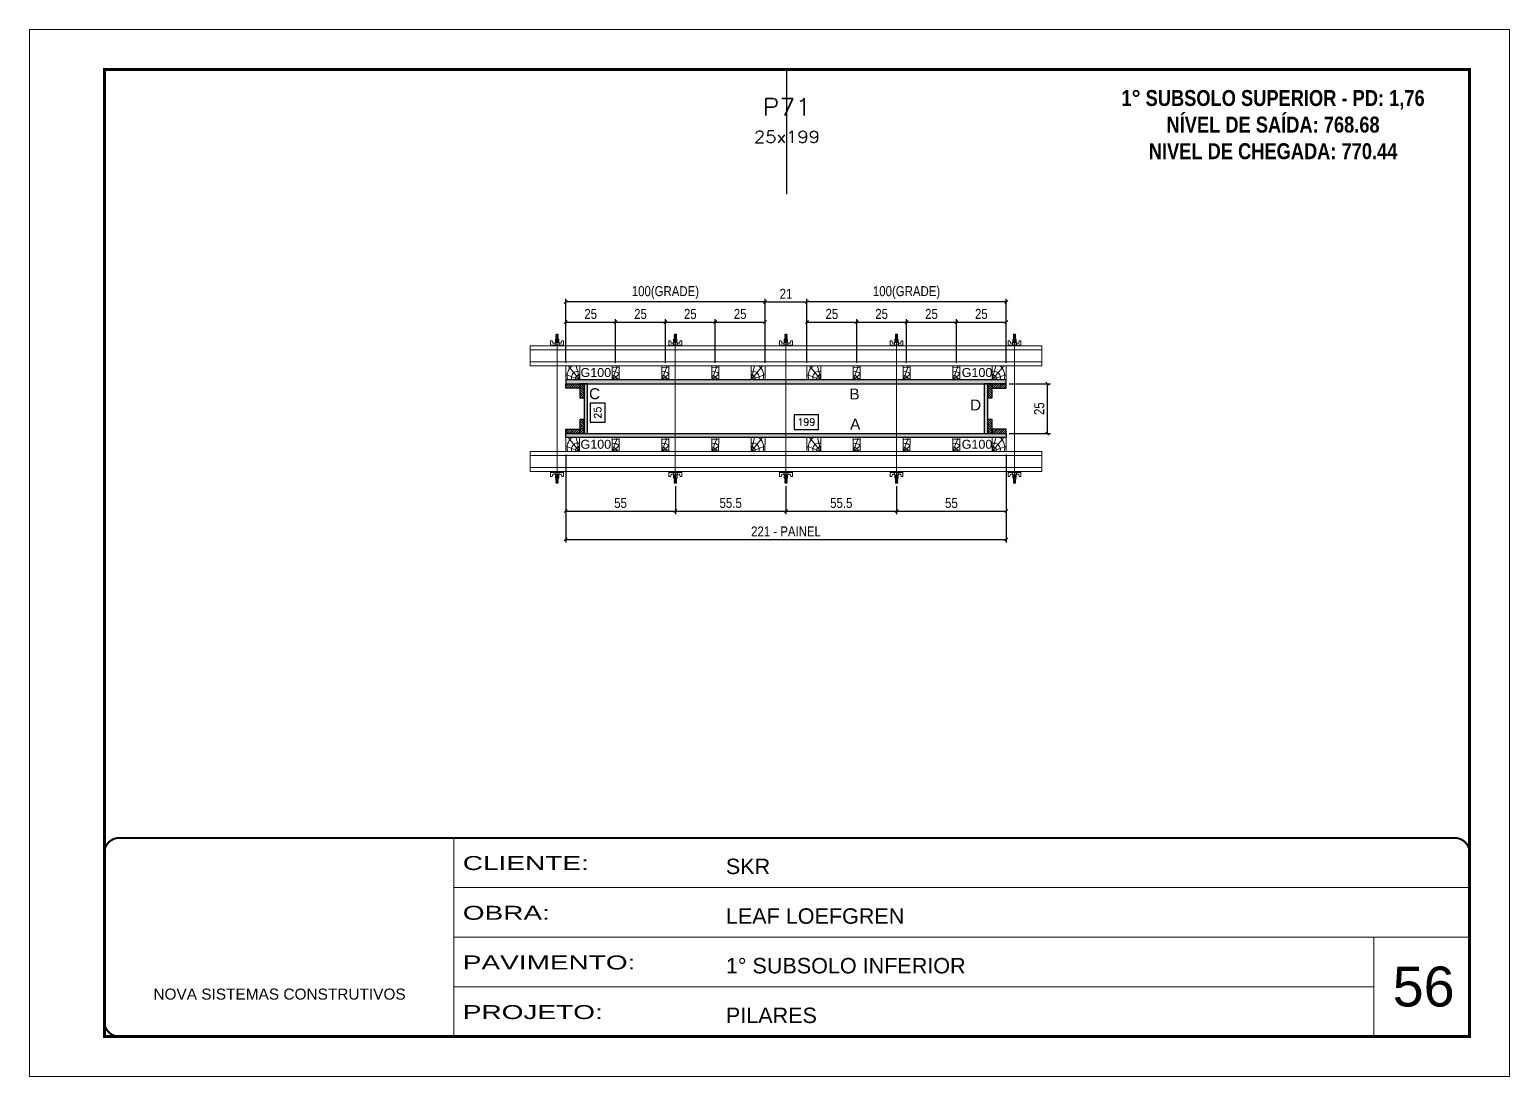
# Model space of a CAD drawing. Extents: x 14400 to 27878, y -21631 to 6985.
# Drawn here: x 19168 to 20653, y -8997 to -7947 of the extents above; entities that cross this region are included whole.
import ezdxf
from ezdxf.enums import TextEntityAlignment as Align

# ---------------------------------------------------------------- set-up
doc = ezdxf.new("R2010")
doc.units = 0
for name, pattern in [('CONTINUO', [0]), ('DASHED', [0.75, 0.5, -0.25]), ('HIDDEN', [0.375, 0.25, -0.125])]:
    doc.linetypes.add(name, pattern=pattern)
for name, color, linetype, lineweight in [('CARIMBO', 255, 'Continuous', 9), ('Folhas', 255, 'Continuous', 9), ('Hachura', 251, 'Continuous', 9), ('Madeira', 126, 'Continuous', 18), ('Perfil Metálico', 224, 'Continuous', 18), ('SARRAFO DE PRESSAO', 251, 'DASHED', 9), ('Texto Seção', 7, 'Continuous', 15)]:
    doc.layers.add(name, color=color, linetype=linetype, lineweight=lineweight)
for name, color, linetype in [('CHAPA', 1, 'Continuous'), ('COTA', 241, 'Continuous'), ('NOMENCLATURA', 7, 'Continuous'), ('SARRAFO', 251, 'Continuous'), ('Texto de Titulo', 7, 'Continuous'), ('Texto Qtd Sarr', 242, 'Continuous'), ('TEXTO_GERAL', 7, 'Continuous')]:
    doc.layers.add(name, color=color, linetype=linetype)
doc.styles.add('ARIAL', font='arial.ttf')
doc.styles.add('COTA TECNICA 2X', font='techl___.ttf', dxfattribs={"height": 10})
doc.styles.add('ROMANC', font='techb___.ttf', dxfattribs={"height": 2.5})
doc.styles.add('ROMANS', font='romans.shx')
doc.styles.add('SANSSERIF', font='sas_____.pfb')
doc.styles.add('Tecnologia', font='')
doc.styles.get('Tecnologia').set_extended_font_data('Forgotten Futurist')
doc.dimstyles.new('SECAO PILAR', dxfattribs={"dimtxt": 10, "dimasz": 3, "dimexe": 3, "dimexo": 3, "dimgap": 3, "dimtad": 1, "dimdec": 1, "dimlfac": 0.5, "dimzin": 12, "dimdsep": 46, "dimtxsty": 'COTA TECNICA 2X', "dimblk1": 'OBLIQUE', "dimblk2": 'OBLIQUE', "dimsah": 1, "dimcen": 0.9, "dimclrd": 256, "dimclre": 256, "dimclrt": 256, "dimadec": 1, "dimazin": 3, "dimtfac": 1, "dimtdec": 1, "dimtmove": 0, "dimatfit": 3, "dimfxl": 1, "dimtolj": 1, "dimtzin": 12, "dimarcsym": 0})
doc.dimstyles.new('SECÇÃO 2', dxfattribs={"dimtxt": 7, "dimasz": 6, "dimexe": 0.18, "dimexo": 2, "dimgap": -4, "dimtad": 3, "dimdec": 1, "dimlfac": 0.5, "dimzin": 12, "dimdsep": 46, "dimtxsty": 'ROMANS', "dimblk": 'ARCHTICK', "dimcen": 0.09, "dimse1": 1, "dimse2": 1, "dimsd1": 1, "dimsd2": 1, "dimclrd": 180, "dimclre": 5, "dimclrt": 1, "dimadec": 0, "dimazin": 3, "dimtfac": 1, "dimtdec": 1, "dimtofl": 0, "dimtmove": 0, "dimatfit": 3, "dimldrblk": 'ARCHTICK', "dimfxl": 1, "dimtolj": 1, "dimtzin": 0, "dimarcsym": 0})

# ---------------------------------------------------------------- blocks, each defined once
blk = doc.blocks.new('9999999999')
at = {"color": 30, "linetype": 'CONTINUO'}
for p, q in [((98564.6, 34230.2), (98564.6, 34429.4)), ((98564.6, 34379.6), (99584, 34379.6)), ((98564.6, 34329.8), (99488, 34329.8)), ((99584, 34329.8), (99488, 34329.8)), ((99488, 34329.8), (99488, 34230.2)), ((98564.6, 34280), (99488, 34280))]:
    blk.add_line(p, q, dxfattribs=at)
at = {"color": 30, "linetype": 'CONTINUO', "const_width": 2}
blk.add_lwpolyline([(99584, 34230.2), (99584, 34414.4, 0.414214), (99569, 34429.4), (98229, 34429.4, 0.414214), (98214, 34414.4), (98214, 34245.2, 0.414214), (98229, 34230.2), (99584, 34230.2)], format="xyb", dxfattribs=at)
at = {"layer": 'Folhas'}
blk.add_lwpolyline([(98139, 34190.2), (99624, 34190.2), (99624, 35240.2), (98139, 35240.2)], close=True, dxfattribs=at)
at = {"layer": 'Folhas', "color": 30, "const_width": 3}
blk.add_lwpolyline([(98214, 34230.2), (99584, 34230.2), (99584, 35200.2), (98214, 35200.2)], close=True, dxfattribs=at)
at = {"color": 7, "linetype": 'Continuous', "ltscale": 5, "style": 'ARIAL'}
for s, height, p in [('SKR', 15.48, (98837.7, 34393.1)), ('LEAF LOEFGREN', 15.483, (98837.7, 34343.3)), ('1° SUBSOLO INFERIOR', 15.483, (98837.7, 34293.5)), ('NOVA SISTEMAS CONSTRUTIVOS', 11.059, (98263.2, 34267.2)), ('PILARES', 15.48, (98837.7, 34243.7))]:
    blk.add_text(s, height=height, dxfattribs=at).set_placement(p)
at = {"layer": 'Folhas', "color": 7, "style": 'Tecnologia', "width": 1.5}
for s, p in [('CLIENTE:', (98573.7, 34397.2)), ('OBRA:', (98573.7, 34347.3)), ('PAVIMENTO:', (98573.7, 34297.5)), ('PROJETO:', (98573.7, 34247.7))]:
    blk.add_text(s, height=14, dxfattribs=at).set_placement(p)
blk = doc.blocks.new('*D1739')
at = {"layer": 'COTA', "color": 180, "lineweight": -2, "transparency": 16777216}
for p, q in [((19745.9, -8321.3), (19730.9, -8321.3)), ((19730.9, -8321.3), (19730.9, -8340.6)), ((19745.9, -8340.6), (19745.9, -8321.3)), ((19730.9, -8340.6), (19745.9, -8340.6))]:
    blk.add_line(p, q, dxfattribs=at)
at = {"layer": 'Defpoints', "color": 0, "transparency": 16777216}
for p in [(19745.8, -8302), (19745.8, -8352), (19749.9, -8352)]:
    blk.add_point(p, dxfattribs=at)
at = {"layer": 'COTA', "color": 1, "transparency": 16777216, "insert": (19738.4, -8330.9), "char_height": 7, "attachment_point": 5, "rotation": 90, "style": 'ROMANS'}
blk.add_mtext('\\A1;25', dxfattribs=at)
blk = doc.blocks.new('_ArchTick')
at = {"color": 0, "linetype": 'ByBlock', "const_width": 0.15}
blk.add_lwpolyline([(-0.5, -0.5), (0.5, 0.5)], dxfattribs=at)
blk = doc.blocks.new('*D1740')
at = {"layer": 'COTA', "color": 180, "lineweight": -2, "transparency": 16777216}
for p, q in [((19960.3, -8333), (19935.6, -8333)), ((19935.6, -8333), (19935.6, -8348)), ((19960.3, -8348), (19960.3, -8333)), ((19935.6, -8348), (19960.3, -8348))]:
    blk.add_line(p, q, dxfattribs=at)
at = {"layer": 'Defpoints', "color": 0, "transparency": 16777216}
for p in [(19728.5, -8352), (20126.5, -8352), (20126.5, -8352)]:
    blk.add_point(p, dxfattribs=at)
at = {"layer": 'COTA', "color": 1, "transparency": 16777216, "insert": (19948, -8340.5), "char_height": 7, "attachment_point": 5, "style": 'ROMANS'}
blk.add_mtext('\\A1;199', dxfattribs=at)
blk = doc.blocks.new('_Oblique')
at = {"color": 0, "linetype": 'ByBlock', "lineweight": -2}
blk.add_line((-0.5, -0.5), (0.5, 0.5), dxfattribs=at)
blk = doc.blocks.new('*D1741')
at = {"layer": 'COTA', "lineweight": -2, "transparency": 16777216}
for p, q in [((19706.5, -8373), (19706.5, -8461.2)), ((20148.5, -8373), (20148.5, -8461.2)), ((19706.5, -8458.2), (20148.5, -8458.2))]:
    blk.add_line(p, q, dxfattribs=at)
at = {"layer": 'Defpoints', "color": 0, "transparency": 16777216}
for p in [(19706.5, -8370), (20148.5, -8370), (20148.5, -8458.2)]:
    blk.add_point(p, dxfattribs=at)
at = {"layer": 'COTA', "lineweight": -2, "transparency": 16777216, "xscale": 3, "yscale": 3, "zscale": 3, "rotation": 180}
blk.add_blockref('_Oblique', (19706.5, -8458.2), dxfattribs=at)
at = {"layer": 'COTA', "lineweight": -2, "transparency": 16777216, "xscale": 3, "yscale": 3, "zscale": 3}
blk.add_blockref('_Oblique', (20148.5, -8458.2), dxfattribs=at)
at = {"layer": 'COTA', "transparency": 16777216, "insert": (19927.5, -8450.1), "char_height": 10, "attachment_point": 5, "style": 'COTA TECNICA 2X'}
blk.add_mtext('\\A1;221 - PAINEL', dxfattribs=at)
blk = doc.blocks.new('*D1742')
at = {"layer": 'COTA', "lineweight": -2, "transparency": 16777216}
for p, q in [((19706.5, -8373), (19706.5, -8432.7)), ((19816.5, -8404.8), (19816.5, -8432.7)), ((19706.5, -8429.7), (19816.5, -8429.7))]:
    blk.add_line(p, q, dxfattribs=at)
at = {"layer": 'Defpoints', "color": 0, "transparency": 16777216}
for p in [(19706.5, -8370), (19816.5, -8401.8), (19816.5, -8429.7)]:
    blk.add_point(p, dxfattribs=at)
at = {"layer": 'COTA', "lineweight": -2, "transparency": 16777216, "xscale": 3, "yscale": 3, "zscale": 3, "rotation": 180}
blk.add_blockref('_Oblique', (19706.5, -8429.7), dxfattribs=at)
at = {"layer": 'COTA', "lineweight": -2, "transparency": 16777216, "xscale": 3, "yscale": 3, "zscale": 3}
blk.add_blockref('_Oblique', (19816.5, -8429.7), dxfattribs=at)
at = {"layer": 'COTA', "transparency": 16777216, "insert": (19761.5, -8421.6), "char_height": 10, "attachment_point": 5, "style": 'COTA TECNICA 2X'}
blk.add_mtext('\\A1;55', dxfattribs=at)
blk = doc.blocks.new('*D1743')
at = {"layer": 'COTA', "lineweight": -2, "transparency": 16777216}
for p, q in [((20148.5, -8373), (20148.5, -8432.7)), ((20038.5, -8404.8), (20038.5, -8432.7)), ((20038.5, -8429.7), (20148.5, -8429.7))]:
    blk.add_line(p, q, dxfattribs=at)
at = {"layer": 'Defpoints', "color": 0, "transparency": 16777216}
for p in [(20148.5, -8370), (20038.5, -8401.8), (20148.5, -8429.7)]:
    blk.add_point(p, dxfattribs=at)
at = {"layer": 'COTA', "lineweight": -2, "transparency": 16777216, "xscale": 3, "yscale": 3, "zscale": 3, "rotation": 180}
blk.add_blockref('_Oblique', (20038.5, -8429.7), dxfattribs=at)
at = {"layer": 'COTA', "lineweight": -2, "transparency": 16777216, "xscale": 3, "yscale": 3, "zscale": 3}
blk.add_blockref('_Oblique', (20148.5, -8429.7), dxfattribs=at)
at = {"layer": 'COTA', "transparency": 16777216, "insert": (20093.5, -8421.6), "char_height": 10, "attachment_point": 5, "style": 'COTA TECNICA 2X'}
blk.add_mtext('\\A1;55', dxfattribs=at)
blk = doc.blocks.new('C')
at = {"layer": 'Hachura', "color": 0}
for p, q in [((0, 3.22), (0, -3.22)), ((0.45, 3.22), (0, 3.22)), ((0.46, 3.16), (0, 3.16)), ((0.46, 3.05), (0, 3.05)), ((0.46, 2.88), (0, 2.88)), ((0, 2.75), (0, -1.16)), ((0.46, 2.65), (0, 2.65)), ((0.46, 2.23), (0, 2.23)), ((0.46, 1.51), (0, 1.51)), ((0.39, 0.49), (0.17, 0.49)), ((0.45, -3.23), (0.45, 3.22)), ((0.45, 3.22), (2.58, 3.22)), ((1.74, 0.97), (0.45, 0.97)), ((1.45, 0.1), (0.45, 0.1)), ((1.35, 1.94), (1.35, 0.96)), ((2.58, 2.39), (1.47, 2.09)), ((1.74, -0.97), (1.74, 0.97)), ((1.74, 0.97), (1.74, 0.84)), ((1.74, 0.97), (1.74, 0.84)), ((1.74, 0.84), (3.35, 0.84)), ((3.35, 0.45), (1.74, 0.45)), ((2.58, 3.22), (2.58, 2.39)), ((3.32, 0.84), (3.32, -0.84)), ((3.35, 0.84), (3.35, -0.84)), ((3.68, 0.45), (3.35, 0.45)), ((3.84, -0.52), (3.35, 0.45)), ((3.35, 0.06), (3.67, -0.57)), ((3.68, 0.45), (4.16, -0.52)), ((3.72, 0.5), (4.25, -0.57)), ((4.37, -0.55), (3.83, 0.53)), ((4.15, 0.45), (3.93, 0.45)), ((4.42, -0.52), (3.93, 0.45)), ((4.15, 0.45), (4.26, 0.45)), ((4.26, 0.45), (4.74, -0.52)), ((4.3, 0.5), (4.83, -0.57)), ((4.95, -0.55), (4.41, 0.53)), ((4.51, 0.45), (4.84, 0.45)), ((5, -0.52), (4.51, 0.45)), ((4.84, 0.45), (5.32, -0.52)), ((4.88, 0.5), (5.41, -0.57)), ((5.53, -0.55), (4.99, 0.53)), ((5.58, -0.52), (5.09, 0.45)), ((5.42, 0.45), (5.09, 0.45)), ((5.58, -0.52), (5.09, 0.45)), ((5.42, 0.45), (5.74, -0.19)), ((5.46, 0.5), (5.74, -0.07)), ((5.74, 0.19), (5.57, 0.53)), ((5.74, 0.32), (5.68, 0.45)), ((5.68, 0.45), (5.74, 0.45)), ((5.74, 0.45), (5.9, 0.29)), ((5.74, 0.45), (5.74, -0.52)), ((5.9, -0.36), (5.9, 0.29)), ((0.45, 0), (0, 0)), ((0.46, -1.52), (0, -1.52)), ((0.46, -2.23), (0, -2.23)), ((0.46, -2.65), (0, -2.65)), ((0.46, -2.88), (0, -2.88)), ((0.46, -3.05), (0, -3.05)), ((0.46, -3.16), (0, -3.16)), ((0, -3.22), (2.57, -3.22)), ((0.08, -0.48), (0.29, -0.48)), ((0.29, -0.48), (0.4, -0.48)), ((0.45, 0), (0.45, -0.97)), ((0.45, -0.16), (1.45, -0.16)), ((0.45, -0.65), (0.45, -0.32)), ((0.45, -3.23), (0.45, -0.65)), ((0.45, -0.97), (1.74, -0.97)), ((1.35, -1.94), (1.35, -0.97)), ((2.58, -2.39), (1.47, -2.1)), ((3.35, -0.32), (1.74, -0.32)), ((3.35, -0.84), (1.74, -0.84)), ((2.58, -3.23), (2.58, -2.39)), ((3.35, -0.07), (3.58, -0.52)), ((3.35, -0.52), (3.58, -0.52)), ((3.84, -0.52), (4.16, -0.52)), ((4.42, -0.52), (4.74, -0.52)), ((4.63, -0.52), (4.74, -0.52)), ((5, -0.52), (5.32, -0.52)), ((5.58, -0.52), (5.74, -0.52)), ((5.74, -0.52), (5.9, -0.36)), ((5.74, -0.52), (5.74, -0.52))]:
    blk.add_line(p, q, dxfattribs=at)
for centre, radius, start, end in [((1.52, 1.94), 0.161, 104.74356, 180), ((1.44, -0.03), 0.129, 272.69497, 87.30503), ((3.81, 0.39), 0.143, 25.56881, 154.43119), ((4.39, 0.39), 0.143, 25.56881, 154.43119), ((4.97, 0.39), 0.143, 25.56881, 154.43119), ((5.55, 0.39), 0.143, 25.56881, 154.43119), ((0.17, -0.37), 0.174, 221.74404, 317.85924), ((1.52, -1.94), 0.161, 180, 255.25644), ((3.71, -0.4), 0.174, 222.14076, 318.25596), ((4.29, -0.4), 0.174, 222.14076, 318.25596), ((4.87, -0.4), 0.174, 222.14076, 318.25596), ((5.45, -0.4), 0.174, 222.14076, 318.25596), ((5.61, -0.4), 0.174, 317.85924, 318.25596)]:
    blk.add_arc(centre, radius, start, end, dxfattribs=at)
blk = doc.blocks.new('*D1751')
at = {"layer": 'COTA', "lineweight": -2, "transparency": 16777216}
for p, q in [((19927.5, -8404.8), (19927.5, -8432.7)), ((20038.5, -8404.8), (20038.5, -8432.7)), ((19927.5, -8429.7), (20038.5, -8429.7))]:
    blk.add_line(p, q, dxfattribs=at)
at = {"layer": 'Defpoints', "color": 0, "transparency": 16777216}
for p in [(19927.5, -8401.8), (20038.5, -8401.8), (20038.5, -8429.7)]:
    blk.add_point(p, dxfattribs=at)
at = {"layer": 'COTA', "lineweight": -2, "transparency": 16777216, "xscale": 3, "yscale": 3, "zscale": 3, "rotation": 180}
blk.add_blockref('_Oblique', (19927.5, -8429.7), dxfattribs=at)
at = {"layer": 'COTA', "lineweight": -2, "transparency": 16777216, "xscale": 3, "yscale": 3, "zscale": 3}
blk.add_blockref('_Oblique', (20038.5, -8429.7), dxfattribs=at)
at = {"layer": 'COTA', "transparency": 16777216, "insert": (19983, -8421.6), "char_height": 10, "attachment_point": 5, "style": 'COTA TECNICA 2X'}
blk.add_mtext('\\A1;55.5', dxfattribs=at)
blk = doc.blocks.new('*D1752')
at = {"layer": 'COTA', "lineweight": -2, "transparency": 16777216}
for p, q in [((20151.5, -8302), (20192.8, -8302)), ((20189.8, -8352), (20189.8, -8302)), ((20151.5, -8352), (20192.8, -8352))]:
    blk.add_line(p, q, dxfattribs=at)
at = {"layer": 'Defpoints', "color": 0, "transparency": 16777216}
for p in [(20148.5, -8302), (20189.8, -8302), (20148.5, -8352)]:
    blk.add_point(p, dxfattribs=at)
at = {"layer": 'COTA', "lineweight": -2, "transparency": 16777216, "xscale": 3, "yscale": 3, "zscale": 3}
for p, rotation in [((20189.8, -8302), 90), ((20189.8, -8352), 270)]:
    blk.add_blockref('_Oblique', p, dxfattribs=dict(at, rotation=rotation))
at = {"layer": 'COTA', "transparency": 16777216, "insert": (20181.7, -8327), "char_height": 10, "attachment_point": 5, "rotation": 90, "style": 'COTA TECNICA 2X'}
blk.add_mtext('\\A1;25', dxfattribs=at)
blk = doc.blocks.new('*D1753')
at = {"layer": 'COTA', "lineweight": -2, "transparency": 16777216}
for p, q in [((19816.5, -8404.8), (19816.5, -8432.7)), ((19927.5, -8404.8), (19927.5, -8432.7)), ((19816.5, -8429.7), (19927.5, -8429.7))]:
    blk.add_line(p, q, dxfattribs=at)
at = {"layer": 'Defpoints', "color": 0, "transparency": 16777216}
for p in [(19816.5, -8401.8), (19927.5, -8401.8), (19927.5, -8429.7)]:
    blk.add_point(p, dxfattribs=at)
at = {"layer": 'COTA', "lineweight": -2, "transparency": 16777216, "xscale": 3, "yscale": 3, "zscale": 3, "rotation": 180}
blk.add_blockref('_Oblique', (19816.5, -8429.7), dxfattribs=at)
at = {"layer": 'COTA', "lineweight": -2, "transparency": 16777216, "xscale": 3, "yscale": 3, "zscale": 3}
blk.add_blockref('_Oblique', (19927.5, -8429.7), dxfattribs=at)
at = {"layer": 'COTA', "transparency": 16777216, "insert": (19872, -8421.6), "char_height": 10, "attachment_point": 5, "style": 'COTA TECNICA 2X'}
blk.add_mtext('\\A1;55.5', dxfattribs=at)
blk = doc.blocks.new('PONTALETE')
at = {"layer": 'Madeira'}
for q in [(2.71, 7), (7, 5.76), (7, 1.74)]:
    blk.add_line((0, 0), q, dxfattribs=at)
blk.add_lwpolyline([(0, 0), (7, 0), (7, 7), (0, 7)], close=True, dxfattribs=at)
for centre, radius, start, end in [((2.04, 0.06), 6.23, 37.28179, 109.09128), ((1.09, 0.9), 3.19, 343.60304, 109.98471), ((-0.21, -0.78), 3.09, 14.63219, 86.0383)]:
    blk.add_arc(centre, radius, start, end, dxfattribs=at)
blk = doc.blocks.new('MEIO PONTALETE')
at = {"layer": 'Madeira'}
for q in [(2.71, 7), (3.5, 2.88), (3.5, 0.87)]:
    blk.add_line((0, 0), q, dxfattribs=at)
blk.add_lwpolyline([(0, 0), (3.5, 0), (3.5, 7), (0, 7)], close=True, dxfattribs=at)
for centre, radius, start, end in [((2.04, 0.06), 6.23, 76.44987, 109.09128), ((1.09, 0.9), 3.19, 40.90626, 109.98471), ((-0.21, -0.78), 3.09, 14.63219, 86.0383)]:
    blk.add_arc(centre, radius, start, end, dxfattribs=at)
blk = doc.blocks.new('*D1735')
at = {"layer": 'COTA', "lineweight": -2, "transparency": 16777216}
for p, q in [((19948.5, -8281), (19948.5, -8237.1)), ((19948.5, -8240.1), (19998.5, -8240.1)), ((19998.5, -8281), (19998.5, -8237.1))]:
    blk.add_line(p, q, dxfattribs=at)
at = {"layer": 'Defpoints', "color": 0, "transparency": 16777216}
for p in [(19998.5, -8240.1), (19948.5, -8284), (19998.5, -8284)]:
    blk.add_point(p, dxfattribs=at)
at = {"layer": 'COTA', "lineweight": -2, "transparency": 16777216, "xscale": 3, "yscale": 3, "zscale": 3, "rotation": 180}
blk.add_blockref('_Oblique', (19948.5, -8240.1), dxfattribs=at)
at = {"layer": 'COTA', "lineweight": -2, "transparency": 16777216, "xscale": 3, "yscale": 3, "zscale": 3}
blk.add_blockref('_Oblique', (19998.5, -8240.1), dxfattribs=at)
at = {"layer": 'COTA', "transparency": 16777216, "insert": (19973.5, -8232), "char_height": 10, "attachment_point": 5, "style": 'COTA TECNICA 2X'}
blk.add_mtext('\\A1;25', dxfattribs=at)
blk = doc.blocks.new('*D1736')
at = {"layer": 'COTA', "lineweight": -2, "transparency": 16777216}
for p, q in [((19948.5, -8281), (19948.5, -8216.9)), ((20148.5, -8219.9), (19948.5, -8219.9)), ((20148.5, -8281), (20148.5, -8216.9))]:
    blk.add_line(p, q, dxfattribs=at)
at = {"layer": 'Defpoints', "color": 0, "transparency": 16777216}
for p in [(19948.5, -8219.9), (19948.5, -8284), (20148.5, -8284)]:
    blk.add_point(p, dxfattribs=at)
at = {"layer": 'COTA', "lineweight": -2, "transparency": 16777216, "xscale": 3, "yscale": 3, "zscale": 3, "rotation": 180}
blk.add_blockref('_Oblique', (19948.5, -8219.9), dxfattribs=at)
at = {"layer": 'COTA', "lineweight": -2, "transparency": 16777216, "xscale": 3, "yscale": 3, "zscale": 3}
blk.add_blockref('_Oblique', (20148.5, -8219.9), dxfattribs=at)
at = {"layer": 'COTA', "transparency": 16777216, "insert": (20048.5, -8210.6), "char_height": 10, "attachment_point": 5, "style": 'COTA TECNICA 2X'}
blk.add_mtext('\\A1;100(GRADE)', dxfattribs=at)
blk = doc.blocks.new('*D1744')
at = {"layer": 'COTA', "lineweight": -2, "transparency": 16777216}
for p, q in [((19998.5, -8281), (19998.5, -8237.1)), ((19998.5, -8240.1), (20048.5, -8240.1)), ((20048.5, -8281), (20048.5, -8237.1))]:
    blk.add_line(p, q, dxfattribs=at)
at = {"layer": 'Defpoints', "color": 0, "transparency": 16777216}
for p in [(20048.5, -8240.1), (19998.5, -8284), (20048.5, -8284)]:
    blk.add_point(p, dxfattribs=at)
at = {"layer": 'COTA', "lineweight": -2, "transparency": 16777216, "xscale": 3, "yscale": 3, "zscale": 3, "rotation": 180}
blk.add_blockref('_Oblique', (19998.5, -8240.1), dxfattribs=at)
at = {"layer": 'COTA', "lineweight": -2, "transparency": 16777216, "xscale": 3, "yscale": 3, "zscale": 3}
blk.add_blockref('_Oblique', (20048.5, -8240.1), dxfattribs=at)
at = {"layer": 'COTA', "transparency": 16777216, "insert": (20023.5, -8232), "char_height": 10, "attachment_point": 5, "style": 'COTA TECNICA 2X'}
blk.add_mtext('\\A1;25', dxfattribs=at)
blk = doc.blocks.new('*D1745')
at = {"layer": 'COTA', "lineweight": -2, "transparency": 16777216}
for p, q in [((20048.5, -8281), (20048.5, -8237.1)), ((20048.5, -8240.1), (20098.5, -8240.1)), ((20098.5, -8281), (20098.5, -8237.1))]:
    blk.add_line(p, q, dxfattribs=at)
at = {"layer": 'Defpoints', "color": 0, "transparency": 16777216}
for p in [(20098.5, -8240.1), (20048.5, -8284), (20098.5, -8284)]:
    blk.add_point(p, dxfattribs=at)
at = {"layer": 'COTA', "lineweight": -2, "transparency": 16777216, "xscale": 3, "yscale": 3, "zscale": 3, "rotation": 180}
blk.add_blockref('_Oblique', (20048.5, -8240.1), dxfattribs=at)
at = {"layer": 'COTA', "lineweight": -2, "transparency": 16777216, "xscale": 3, "yscale": 3, "zscale": 3}
blk.add_blockref('_Oblique', (20098.5, -8240.1), dxfattribs=at)
at = {"layer": 'COTA', "transparency": 16777216, "insert": (20073.5, -8232), "char_height": 10, "attachment_point": 5, "style": 'COTA TECNICA 2X'}
blk.add_mtext('\\A1;25', dxfattribs=at)
blk = doc.blocks.new('*D1746')
at = {"layer": 'COTA', "lineweight": -2, "transparency": 16777216}
for p, q in [((20098.5, -8281), (20098.5, -8237.1)), ((20098.5, -8240.1), (20148.5, -8240.1)), ((20148.5, -8281), (20148.5, -8237.1))]:
    blk.add_line(p, q, dxfattribs=at)
at = {"layer": 'Defpoints', "color": 0, "transparency": 16777216}
for p in [(20148.5, -8240.1), (20098.5, -8284), (20148.5, -8284)]:
    blk.add_point(p, dxfattribs=at)
at = {"layer": 'COTA', "lineweight": -2, "transparency": 16777216, "xscale": 3, "yscale": 3, "zscale": 3, "rotation": 180}
blk.add_blockref('_Oblique', (20098.5, -8240.1), dxfattribs=at)
at = {"layer": 'COTA', "lineweight": -2, "transparency": 16777216, "xscale": 3, "yscale": 3, "zscale": 3}
blk.add_blockref('_Oblique', (20148.5, -8240.1), dxfattribs=at)
at = {"layer": 'COTA', "transparency": 16777216, "insert": (20123.5, -8232), "char_height": 10, "attachment_point": 5, "style": 'COTA TECNICA 2X'}
blk.add_mtext('\\A1;25', dxfattribs=at)
blk = doc.blocks.new('*D1737')
at = {"layer": 'COTA', "lineweight": -2, "transparency": 16777216}
for p, q in [((19706.5, -8281), (19706.5, -8237.1)), ((19706.5, -8240.1), (19756.5, -8240.1)), ((19756.5, -8281), (19756.5, -8237.1))]:
    blk.add_line(p, q, dxfattribs=at)
at = {"layer": 'Defpoints', "color": 0, "transparency": 16777216}
for p in [(19756.5, -8240.1), (19706.5, -8284), (19756.5, -8284)]:
    blk.add_point(p, dxfattribs=at)
at = {"layer": 'COTA', "lineweight": -2, "transparency": 16777216, "xscale": 3, "yscale": 3, "zscale": 3, "rotation": 180}
blk.add_blockref('_Oblique', (19706.5, -8240.1), dxfattribs=at)
at = {"layer": 'COTA', "lineweight": -2, "transparency": 16777216, "xscale": 3, "yscale": 3, "zscale": 3}
blk.add_blockref('_Oblique', (19756.5, -8240.1), dxfattribs=at)
at = {"layer": 'COTA', "transparency": 16777216, "insert": (19731.5, -8232), "char_height": 10, "attachment_point": 5, "style": 'COTA TECNICA 2X'}
blk.add_mtext('\\A1;25', dxfattribs=at)
blk = doc.blocks.new('*D1738')
at = {"layer": 'COTA', "lineweight": -2, "transparency": 16777216}
for p, q in [((19706.5, -8281), (19706.5, -8216.9)), ((19906.5, -8219.9), (19706.5, -8219.9)), ((19906.5, -8281), (19906.5, -8216.9))]:
    blk.add_line(p, q, dxfattribs=at)
at = {"layer": 'Defpoints', "color": 0, "transparency": 16777216}
for p in [(19706.5, -8219.9), (19706.5, -8284), (19906.5, -8284)]:
    blk.add_point(p, dxfattribs=at)
at = {"layer": 'COTA', "lineweight": -2, "transparency": 16777216, "xscale": 3, "yscale": 3, "zscale": 3, "rotation": 180}
blk.add_blockref('_Oblique', (19706.5, -8219.9), dxfattribs=at)
at = {"layer": 'COTA', "lineweight": -2, "transparency": 16777216, "xscale": 3, "yscale": 3, "zscale": 3}
blk.add_blockref('_Oblique', (19906.5, -8219.9), dxfattribs=at)
at = {"layer": 'COTA', "transparency": 16777216, "insert": (19806.5, -8210.6), "char_height": 10, "attachment_point": 5, "style": 'COTA TECNICA 2X'}
blk.add_mtext('\\A1;100(GRADE)', dxfattribs=at)
blk = doc.blocks.new('*D1747')
at = {"layer": 'COTA', "lineweight": -2, "transparency": 16777216}
for p, q in [((19756.5, -8281), (19756.5, -8237.1)), ((19756.5, -8240.1), (19806.5, -8240.1)), ((19806.5, -8281), (19806.5, -8237.1))]:
    blk.add_line(p, q, dxfattribs=at)
at = {"layer": 'Defpoints', "color": 0, "transparency": 16777216}
for p in [(19806.5, -8240.1), (19756.5, -8284), (19806.5, -8284)]:
    blk.add_point(p, dxfattribs=at)
at = {"layer": 'COTA', "lineweight": -2, "transparency": 16777216, "xscale": 3, "yscale": 3, "zscale": 3, "rotation": 180}
blk.add_blockref('_Oblique', (19756.5, -8240.1), dxfattribs=at)
at = {"layer": 'COTA', "lineweight": -2, "transparency": 16777216, "xscale": 3, "yscale": 3, "zscale": 3}
blk.add_blockref('_Oblique', (19806.5, -8240.1), dxfattribs=at)
at = {"layer": 'COTA', "transparency": 16777216, "insert": (19781.5, -8232), "char_height": 10, "attachment_point": 5, "style": 'COTA TECNICA 2X'}
blk.add_mtext('\\A1;25', dxfattribs=at)
blk = doc.blocks.new('*D1748')
at = {"layer": 'COTA', "lineweight": -2, "transparency": 16777216}
for p, q in [((19806.5, -8281), (19806.5, -8237.1)), ((19806.5, -8240.1), (19856.5, -8240.1)), ((19856.5, -8281), (19856.5, -8237.1))]:
    blk.add_line(p, q, dxfattribs=at)
at = {"layer": 'Defpoints', "color": 0, "transparency": 16777216}
for p in [(19856.5, -8240.1), (19806.5, -8284), (19856.5, -8284)]:
    blk.add_point(p, dxfattribs=at)
at = {"layer": 'COTA', "lineweight": -2, "transparency": 16777216, "xscale": 3, "yscale": 3, "zscale": 3, "rotation": 180}
blk.add_blockref('_Oblique', (19806.5, -8240.1), dxfattribs=at)
at = {"layer": 'COTA', "lineweight": -2, "transparency": 16777216, "xscale": 3, "yscale": 3, "zscale": 3}
blk.add_blockref('_Oblique', (19856.5, -8240.1), dxfattribs=at)
at = {"layer": 'COTA', "transparency": 16777216, "insert": (19831.5, -8232), "char_height": 10, "attachment_point": 5, "style": 'COTA TECNICA 2X'}
blk.add_mtext('\\A1;25', dxfattribs=at)
blk = doc.blocks.new('*D1749')
at = {"layer": 'COTA', "lineweight": -2, "transparency": 16777216}
for p, q in [((19856.5, -8281), (19856.5, -8237.1)), ((19856.5, -8240.1), (19906.5, -8240.1)), ((19906.5, -8281), (19906.5, -8237.1))]:
    blk.add_line(p, q, dxfattribs=at)
at = {"layer": 'Defpoints', "color": 0, "transparency": 16777216}
for p in [(19906.5, -8240.1), (19856.5, -8284), (19906.5, -8284)]:
    blk.add_point(p, dxfattribs=at)
at = {"layer": 'COTA', "lineweight": -2, "transparency": 16777216, "xscale": 3, "yscale": 3, "zscale": 3, "rotation": 180}
blk.add_blockref('_Oblique', (19856.5, -8240.1), dxfattribs=at)
at = {"layer": 'COTA', "lineweight": -2, "transparency": 16777216, "xscale": 3, "yscale": 3, "zscale": 3}
blk.add_blockref('_Oblique', (19906.5, -8240.1), dxfattribs=at)
at = {"layer": 'COTA', "transparency": 16777216, "insert": (19881.5, -8232), "char_height": 10, "attachment_point": 5, "style": 'COTA TECNICA 2X'}
blk.add_mtext('\\A1;25', dxfattribs=at)
blk = doc.blocks.new('*D1750')
at = {"layer": 'COTA', "lineweight": -2, "transparency": 16777216}
for p, q in [((19906.5, -8281), (19906.5, -8216.9)), ((19906.5, -8219.9), (19948.5, -8219.9)), ((19948.5, -8281), (19948.5, -8216.9))]:
    blk.add_line(p, q, dxfattribs=at)
at = {"layer": 'Defpoints', "color": 0, "transparency": 16777216}
for p in [(19948.5, -8219.9), (19906.5, -8284), (19948.5, -8284)]:
    blk.add_point(p, dxfattribs=at)
at = {"layer": 'COTA', "lineweight": -2, "transparency": 16777216, "xscale": 3, "yscale": 3, "zscale": 3, "rotation": 180}
blk.add_blockref('_Oblique', (19906.5, -8219.9), dxfattribs=at)
at = {"layer": 'COTA', "lineweight": -2, "transparency": 16777216, "xscale": 3, "yscale": 3, "zscale": 3}
blk.add_blockref('_Oblique', (19948.5, -8219.9), dxfattribs=at)
at = {"layer": 'COTA', "transparency": 16777216, "insert": (19927.5, -8211.8), "char_height": 10, "attachment_point": 5, "style": 'COTA TECNICA 2X'}
blk.add_mtext('\\A1;21', dxfattribs=at)
blk = doc.blocks.new('titulo1')
at = {"layer": 'Defpoints', "color": 252, "linetype": 'HIDDEN', "ltscale": 2}
blk.add_line((0, 0), (0, 125), dxfattribs=at)
at = {"layer": 'Defpoints', "style": 'ROMANS', "oblique": 15}
blk.add_attdef('FOLHA', text='', height=10, dxfattribs=at).set_placement((0, 15.6), align=Align.MIDDLE_CENTER)
at = {"layer": 'Texto Qtd Sarr', "color": 3, "style": 'ROMANS', "oblique": 15}
for tag, height, p in [('TITULO', 17, (0, 71.4)), ('SEÇÃO', 12, (0, 41.5))]:
    blk.add_attdef(tag, text='', height=height, dxfattribs=at).set_placement(p, align=Align.MIDDLE_CENTER)

msp = doc.modelspace()

# ---------------------------------------------------------------- hatches: boundary and pattern name
at = {"layer": 'Hachura'}
h = msp.add_hatch(color=256, dxfattribs=at)
h.dxf.hatch_style = 1
h.paths.add_polyline_path([(20148.47, -8302), (20148.47, -8298), (19706.47, -8298), (19706.47, -8302)])
h = msp.add_hatch(dxfattribs=at)
h.set_pattern_fill('ANSI31', color=256, scale=0.5, angle=180, style=0)
h.set_pattern_definition([(225, (10582.515, -31197.8093), (1.12253202, -1.12253202), [])])
h.paths.add_polyline_path([(19720.47, -8306.4), (19720.47, -8302), (19706.47, -8302), (19706.47, -8306.4)])
h = msp.add_hatch(dxfattribs=at)
h.set_pattern_fill('ANSI31', color=256, scale=0.5, angle=270, style=0)
h.set_pattern_definition([(315, (42616.275, -17804.953), (1.12253202, 1.12253202), [])])
h.paths.add_polyline_path([(19724.87, -8316), (19720.47, -8316), (19720.47, -8302), (19724.87, -8302)])
h = msp.add_hatch(color=256, dxfattribs=at)
h.dxf.hatch_style = 1
h.paths.add_polyline_path([(19724.87, -8352), (19728.47, -8352), (19728.47, -8302), (19724.87, -8302)])
h = msp.add_hatch(color=256, dxfattribs=at)
h.dxf.hatch_style = 1
h.paths.add_polyline_path([(20126.47, -8352), (20130.07, -8352), (20130.07, -8302), (20126.47, -8302)])
h = msp.add_hatch(dxfattribs=at)
h.set_pattern_fill('ANSI31', color=256, scale=0.5, angle=270, style=0)
h.set_pattern_definition([(315, (43025.875, -17804.953), (1.12253202, 1.12253202), [])])
h.paths.add_polyline_path([(20134.47, -8316), (20130.07, -8316), (20130.07, -8302), (20134.47, -8302)])
h = msp.add_hatch(dxfattribs=at)
h.set_pattern_fill('ANSI31', color=256, scale=0.5, angle=180, style=0)
h.set_pattern_definition([(225, (11010.515, -31231.4093), (1.12253202, -1.12253202), [])])
h.paths.add_polyline_path([(20148.47, -8302), (20148.47, -8306.4), (20134.47, -8306.4), (20134.47, -8302)])
h = msp.add_hatch(dxfattribs=at)
h.set_pattern_fill('ANSI31', color=256, scale=0.5, angle=270, style=0)
h.set_pattern_definition([(315, (42616.275, -17840.953), (1.12253202, 1.12253202), [])])
h.paths.add_polyline_path([(19724.87, -8352), (19720.47, -8352), (19720.47, -8338), (19724.87, -8338)])
h = msp.add_hatch(dxfattribs=at)
h.set_pattern_fill('ANSI31', color=256, scale=0.5, angle=270, style=0)
h.set_pattern_definition([(315, (43025.875, -17840.953), (1.12253202, 1.12253202), [])])
h.paths.add_polyline_path([(20134.47, -8352), (20130.07, -8352), (20130.07, -8338), (20134.47, -8338)])
h = msp.add_hatch(dxfattribs=at)
h.set_pattern_fill('ANSI31', color=256, scale=0.5, angle=180, style=0)
h.set_pattern_definition([(225, (10582.515, -31243.4093), (1.12253202, -1.12253202), [])])
h.paths.add_polyline_path([(19720.47, -8352), (19720.47, -8347.6), (19706.47, -8347.6), (19706.47, -8352)])
h = msp.add_hatch(color=256, dxfattribs=at)
h.dxf.hatch_style = 1
h.paths.add_polyline_path([(20148.47, -8352), (20148.47, -8356), (19706.47, -8356), (19706.47, -8352)])
h = msp.add_hatch(dxfattribs=at)
h.set_pattern_fill('ANSI31', color=256, scale=0.5, angle=180, style=0)
h.set_pattern_definition([(225, (10645.515, -31243.4093), (1.12253202, -1.12253202), [])])
h.paths.add_polyline_path([(20134.47, -8352), (20134.47, -8347.6), (20148.47, -8347.6), (20148.47, -8352)])

# ---------------------------------------------------------------- linework, layer by layer
at = {"layer": 'CHAPA'}
for points in [[(20148.47, -8302), (20148.47, -8298), (19706.47, -8298), (19706.47, -8302)], [(19724.87, -8352), (19728.47, -8352), (19728.47, -8302), (19724.87, -8302)], [(20126.47, -8352), (20130.07, -8352), (20130.07, -8302), (20126.47, -8302)], [(20148.47, -8352), (20148.47, -8356), (19706.47, -8356), (19706.47, -8352)]]:
    msp.add_lwpolyline(points, close=True, dxfattribs=at)
at = {"layer": 'Hachura'}
for p, q in [((19697.78, -8400.77), (19697.78, -8257.03)), ((19816.47, -8400.77), (19816.47, -8257.03)), ((19927.47, -8400.77), (19927.47, -8257.03)), ((20038.47, -8400.77), (20038.47, -8257.03)), ((20156.86, -8400.77), (20156.86, -8257.03))]:
    msp.add_line(p, q, dxfattribs=at)
at = {"layer": 'Madeira'}
for points in [[(19706.47, -8298), (19706.48, -8284), (19906.48, -8284), (19906.46, -8298)], [(19948.47, -8298), (19948.49, -8284), (20148.48, -8284), (20148.47, -8298)], [(19706.45, -8369.99), (19706.47, -8355.99), (19906.46, -8355.99), (19906.44, -8369.99)], [(19948.46, -8369.99), (19948.47, -8355.99), (20148.47, -8355.99), (20148.45, -8369.99)]]:
    msp.add_lwpolyline(points, close=True, dxfattribs=at)
at = {"layer": 'Perfil Metálico'}
for p, q in [((20184.18, -8268.06), (19670.75, -8268.06)), ((20184.18, -8280.06), (19670.75, -8280.06)), ((20184.18, -8374), (19670.75, -8374)), ((20184.18, -8386), (19670.75, -8386))]:
    msp.add_line(p, q, dxfattribs=at)
for points in [[(20184.18, -8284), (20184.18, -8264), (19670.75, -8264.06), (19670.75, -8284.06)], [(19670.75, -8370), (19670.75, -8390), (20184.18, -8389.94), (20184.18, -8369.94)]]:
    msp.add_lwpolyline(points, close=True, dxfattribs=at)
at = {"layer": 'SARRAFO'}
for points in [[(19706.47, -8302), (19720.47, -8302), (19720.47, -8306.4), (19706.47, -8306.4)], [(19706.47, -8302), (19720.47, -8302), (19720.47, -8306.4), (19706.47, -8306.4)], [(19720.47, -8302), (19720.47, -8316), (19724.87, -8316), (19724.87, -8302)], [(19720.47, -8302), (19720.47, -8316), (19724.87, -8316), (19724.87, -8302)], [(20130.07, -8302), (20130.07, -8316), (20134.47, -8316), (20134.47, -8302)], [(20130.07, -8302), (20130.07, -8316), (20134.47, -8316), (20134.47, -8302)], [(20134.47, -8306.4), (20148.47, -8306.4), (20148.47, -8302), (20134.47, -8302)], [(20134.47, -8306.4), (20148.47, -8306.4), (20148.47, -8302), (20134.47, -8302)], [(19720.47, -8338), (19720.47, -8352), (19724.87, -8352), (19724.87, -8338)], [(19720.47, -8338), (19720.47, -8352), (19724.87, -8352), (19724.87, -8338)], [(20130.07, -8338), (20130.07, -8352), (20134.47, -8352), (20134.47, -8338)], [(20130.07, -8338), (20130.07, -8352), (20134.47, -8352), (20134.47, -8338)], [(19706.47, -8347.6), (19720.47, -8347.6), (19720.47, -8352), (19706.47, -8352)], [(19706.47, -8347.6), (19720.47, -8347.6), (19720.47, -8352), (19706.47, -8352)], [(20148.47, -8347.6), (20134.47, -8347.6), (20134.47, -8352), (20148.47, -8352)], [(20148.47, -8347.6), (20134.47, -8347.6), (20134.47, -8352), (20148.47, -8352)]]:
    msp.add_lwpolyline(points, close=True, dxfattribs=at)

# ---------------------------------------------------------------- block references
at = {"layer": 'Hachura', "linetype": 'Continuous', "yscale": 2, "zscale": 2}
for p, xscale, rotation in [((19697.79, -8264.03), -2, 270), ((19816.46, -8264.03), 2, 90.00000000000001), ((19927.46, -8264.03), 2, 90.00000000000001), ((20038.46, -8264.03), 2, 90.00000000000001), ((20156.85, -8264.03), 2, 90.00000000000001), ((19697.78, -8389.97), 2, 270), ((19816.47, -8389.97), -2, 90), ((19927.47, -8389.97), -2, 90), ((20038.47, -8389.97), -2, 90), ((20156.86, -8389.97), -2, 90)]:
    msp.add_blockref('C', p, dxfattribs=dict(at, xscale=xscale, rotation=rotation))
at = {"layer": 'Madeira'}
for name, p, xscale, yscale, zscale, rotation in [('PONTALETE', (19720.47, -8298), 2, 2, 2, 89.93708930310329), ('MEIO PONTALETE', (19752.97, -8298), 1.999999997962732, 1.999999997962732, 1.999999997962732, 359.9370893031033), ('MEIO PONTALETE', (19802.97, -8298), 1.999999997962732, 1.999999997962732, 1.999999997962732, 359.9370893031033), ('MEIO PONTALETE', (19852.97, -8298), 1.999999997962732, 1.999999997962732, 1.999999997962732, 359.9370893031033), ('PONTALETE', (19892.46, -8297.99), -2, 2, 2, 269.9370893031033), ('PONTALETE', (19962.47, -8298), 2, 2, 2, 89.93708930310329), ('MEIO PONTALETE', (19994.97, -8298), 1.999999997962732, 1.999999997962732, 1.999999997962732, 359.9370893031033), ('MEIO PONTALETE', (20044.97, -8298), 1.999999997962732, 1.999999997962732, 1.999999997962732, 359.9370893031033), ('MEIO PONTALETE', (20094.97, -8298), 1.999999997962732, 1.999999997962732, 1.999999997962732, 359.9370893031033), ('PONTALETE', (20134.47, -8297.99), -2, 2, 2, 269.9370893031033), ('PONTALETE', (19720.45, -8369.99), 2, 2, 2, 89.93708930310329), ('MEIO PONTALETE', (19752.95, -8369.98), 1.999999997962732, 1.999999997962732, 1.999999997962732, 359.9370893031033), ('MEIO PONTALETE', (19802.95, -8369.98), 1.999999997962732, 1.999999997962732, 1.999999997962732, 359.9370893031033), ('MEIO PONTALETE', (19852.95, -8369.98), 1.999999997962732, 1.999999997962732, 1.999999997962732, 359.9370893031033), ('PONTALETE', (19892.44, -8369.97), -2, 2, 2, 269.9370893031033), ('PONTALETE', (19962.46, -8369.99), 2, 2, 2, 89.93708930310329), ('MEIO PONTALETE', (19994.96, -8369.98), 1.999999997962732, 1.999999997962732, 1.999999997962732, 359.9370893031033), ('MEIO PONTALETE', (20044.96, -8369.98), 1.999999997962732, 1.999999997962732, 1.999999997962732, 359.9370893031033), ('MEIO PONTALETE', (20094.96, -8369.98), 1.999999997962732, 1.999999997962732, 1.999999997962732, 359.9370893031033), ('PONTALETE', (20134.45, -8369.97), -2, 2, 2, 269.9370893031033)]:
    msp.add_blockref(name, p, dxfattribs=dict(at, xscale=xscale, yscale=yscale, zscale=zscale, rotation=rotation))
at = {"layer": 'SARRAFO DE PRESSAO', "color": 6, "linetype": 'ByBlock'}
msp.add_blockref('9999999999', (-78970.51, -43186.95), dxfattribs=at)
at = {"layer": 'Texto Seção'}
ref = msp.add_blockref('titulo1', (19928.47, -8111.75), dxfattribs=at)
ref.add_attrib('TITULO', 'P71', dxfattribs={"layer": 'Texto de Titulo', "color": 7, "height": 17, "style": 'ROMANS', "width": 1.1}).set_placement((19928.47, -8024.25), align=Align.MIDDLE_CENTER)
ref.add_attrib('SEÇÃO', '25x199', dxfattribs={"layer": 'Texto de Titulo', "color": 7, "height": 12, "style": 'ROMANS', "width": 1.1}).set_placement((19928.47, -8054.25), align=Align.MIDDLE_CENTER)

# ---------------------------------------------------------------- texts
at = {"layer": 'CARIMBO', "style": 'ARIAL'}
msp.add_text('56', height=40, dxfattribs=at).set_placement((20536.33, -8926.61))
at = {"layer": 'NOMENCLATURA', "color": 2, "insert": (20416.31, -7980.69), "char_height": 16, "attachment_point": 2, "style": 'ROMANC'}
msp.add_mtext_dynamic_manual_height_columns('\\P1° SUBSOLO SUPERIOR - PD: 1,76\\PNÍVEL DE SAÍDA: 768.68\\PNIVEL DE CHEGADA: 770.44', width=432.3511, gutter_width=1, heights=[0], dxfattribs=at)
at = {"layer": 'TEXTO_GERAL', "color": 0, "linetype": 'Continuous', "style": 'SANSSERIF'}
for p in [(19721.32, -8290.7), (20103.87, -8290.7), (19721.31, -8362.69), (20103.85, -8362.69)]:
    msp.add_text('G100', height=9, dxfattribs=at).set_placement(p, align=Align.MIDDLE_LEFT)
at = {"layer": 'TEXTO_GERAL', "style": 'ARIAL'}
for s, p in [('C', (19735.48, -8311.95)), ('B', (19996.23, -8312.25)), ('D', (20117.83, -8323.28)), ('A', (19996.98, -8342.48))]:
    msp.add_text(s, height=11, dxfattribs=at).set_placement(p, align=Align.MIDDLE_CENTER)

# ---------------------------------------------------------------- dimensions: what is measured, and where the dimension line sits
at = {"layer": 'COTA'}
for base, p1, p2, text, picture, middle in [((19706.48, -8219.87), (19906.48, -8284.01), (19706.48, -8283.99), '<>(GRADE)', '*D1738', (19806.48, -8210.65)), ((19948.49, -8219.87), (20148.48, -8284.01), (19948.49, -8283.99), '<>(GRADE)', '*D1736', (20048.49, -8210.65)), ((20148.47, -8458.16), (19706.47, -8369.99), (20148.47, -8369.95), '<> - PAINEL', '*D1741', (19927.47, -8450.09))]:
    dim = msp.add_linear_dim(base=base, p1=p1, p2=p2, text=text, dimstyle='SECAO PILAR', dxfattribs=at)
    dim.commit()
    dim.dimension.update_dxf_attribs({"geometry": picture, "text_midpoint": middle})
for base, p1, p2, picture, middle in [((19948.49, -8219.87), (19906.48, -8284.03), (19948.49, -8283.99), '*D1750', (19927.48, -8211.81)), ((19756.48, -8240.06), (19706.48, -8283.99), (19756.48, -8284), '*D1737', (19731.48, -8231.95)), ((19806.48, -8240.06), (19756.48, -8284), (19806.48, -8284), '*D1747', (19781.48, -8231.95)), ((19856.48, -8240.06), (19806.48, -8284), (19856.48, -8284), '*D1748', (19831.48, -8231.95)), ((19906.48, -8240.06), (19856.48, -8284), (19906.48, -8284), '*D1749', (19881.48, -8231.95)), ((19998.49, -8240.06), (19948.49, -8283.99), (19998.49, -8284), '*D1735', (19973.49, -8231.95)), ((20048.49, -8240.06), (19998.49, -8284), (20048.49, -8284), '*D1744', (20023.49, -8231.95)), ((20098.49, -8240.06), (20048.49, -8284), (20098.49, -8284), '*D1745', (20073.49, -8231.95)), ((20148.48, -8240.06), (20098.49, -8284), (20148.48, -8284), '*D1746', (20123.49, -8231.95)), ((19816.53, -8429.74), (19706.47, -8370), (19816.53, -8401.77), '*D1742', (19761.5, -8421.63)), ((20148.47, -8429.74), (20038.53, -8401.77), (20148.47, -8370), '*D1743', (20093.5, -8421.63)), ((19927.53, -8429.74), (19816.53, -8401.77), (19927.53, -8401.77), '*D1753', (19872.03, -8421.63)), ((20038.53, -8429.74), (19927.53, -8401.77), (20038.53, -8401.77), '*D1751', (19983.03, -8421.63))]:
    dim = msp.add_linear_dim(base=base, p1=p1, p2=p2, dimstyle='SECAO PILAR', dxfattribs=at)
    dim.commit()
    dim.dimension.update_dxf_attribs({"geometry": picture, "text_midpoint": middle})
dim = msp.add_linear_dim(base=(20189.77, -8302), p1=(20148.47, -8352), p2=(20148.47, -8302), angle=90, dimstyle='SECAO PILAR', dxfattribs=at)
dim.commit()
dim.dimension.update_dxf_attribs({"geometry": '*D1752', "text_midpoint": (20181.66, -8327)})
dim = msp.add_linear_dim(base=(19749.88, -8352), p1=(19745.79, -8302), p2=(19745.79, -8352), angle=270, dimstyle='SECÇÃO 2', dxfattribs=at)
dim.commit()
dim.dimension.update_dxf_attribs({"geometry": '*D1739', "text_midpoint": (19749.88, -8330.93), "dimtype": 160})
dim = msp.add_linear_dim(base=(20126.47, -8352), p1=(19728.47, -8352), p2=(20126.47, -8352), dimstyle='SECÇÃO 2', dxfattribs=at)
dim.commit()
dim.dimension.update_dxf_attribs({"geometry": '*D1740', "text_midpoint": (19947.98, -8352), "dimtype": 160})

doc.saveas('drawing.dxf')
